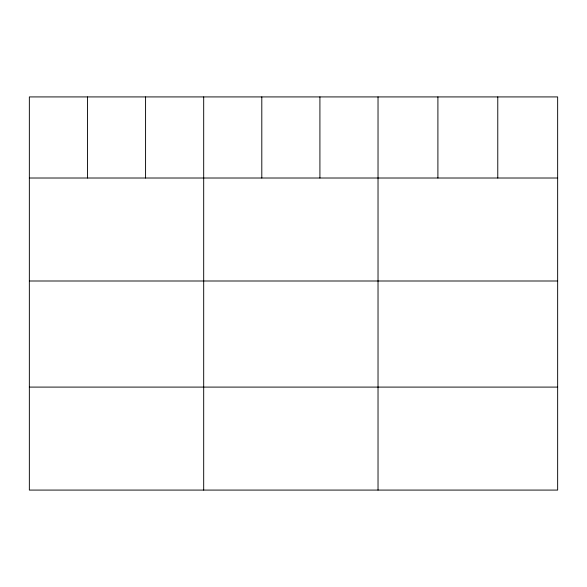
<?xml version="1.0" encoding="UTF-8"?>
<svg xmlns="http://www.w3.org/2000/svg" width="587" height="587" viewBox="0 0 587 587"><rect width="100%" height="100%" fill="white"/><g stroke="black" fill="none" stroke-linecap="round" stroke-linejoin="round"><path stroke-width="0.88" d="M557.65 178.015L557.65 490.079L29.35 490.079L29.35 96.921L557.65 96.921L557.65 178.015L29.35 178.015M29.35 280.997L557.65 280.997M29.35 387.097L557.65 387.097M497.776 96.921L497.776 178.015M437.902 96.921L437.902 178.015M378.028 96.921L378.028 490.079M319.915 96.921L319.915 178.015M261.802 96.921L261.802 178.015M203.689 96.921L203.689 490.079M145.576 96.921L145.576 178.015M87.463 96.921L87.463 178.015"/></g></svg>
